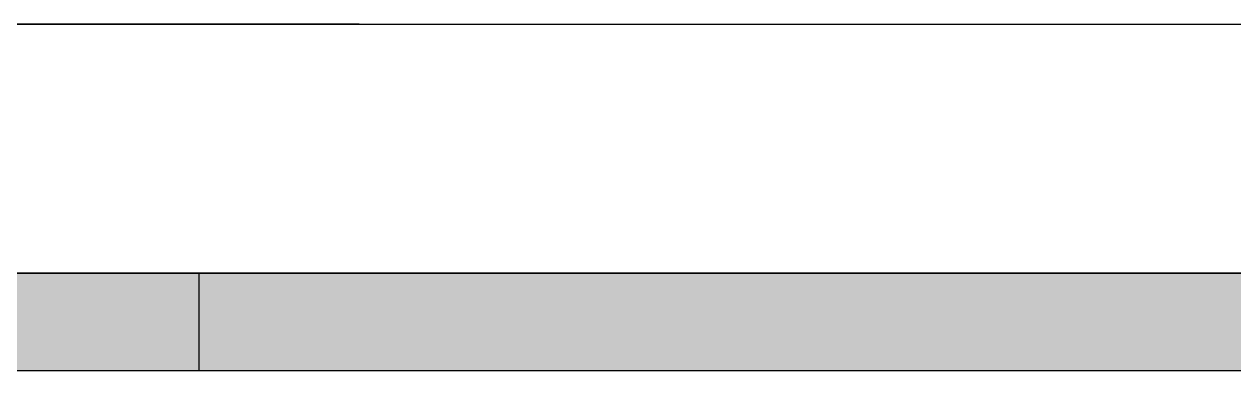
# Model space of a CAD drawing. Header units: metres. Extents: x 294 to 1101, y -498 to -355.
# Drawn here: x 569.013 to 571.492, y -471.67 to -470.96 of the extents above; entities that cross this region are included whole.
import ezdxf

# ---------------------------------------------------------------- set-up
doc = ezdxf.new("R2010")
doc.units = ezdxf.units.M
doc.layers.add('wall', color=7, linetype='Continuous', lineweight=25)

msp = doc.modelspace()

# ---------------------------------------------------------------- hatches: boundary and pattern name
at = {"layer": 'wall'}
h = msp.add_hatch(color=256, dxfattribs=at)
h.dxf.hatch_style = 1
h.paths.add_polyline_path([(569.3714, -471.47), (567.6667, -471.47), (567.4245, -471.47), (567.2032, -471.47), (567.1158, -471.47), (567.1062, -471.47), (567.0933, -471.47), (566.4574, -471.47), (564.1932, -471.47), (564.1922, -471.47), (563.9664, -471.47), (563.1664, -471.47), (562.6622, -471.47), (562.6611, -471.47), (562.66, -471.47), (562.6589, -471.47), (562.6579, -471.47), (562.6568, -471.47), (562.6558, -471.47), (562.6547, -471.47), (562.6538, -471.47), (562.6528, -471.47), (562.6519, -471.47), (562.651, -471.47), (562.6502, -471.47), (562.6494, -471.47), (562.6487, -471.47), (562.648, -471.47), (562.6474, -471.47), (562.6468, -471.47), (562.6463, -471.47), (562.6459, -471.47), (562.6455, -471.47), (562.6452, -471.47), (562.6449, -471.47), (562.6448, -471.47), (562.6447, -471.47), (562.6446, -471.47), (562.643, -471.47), (562.5378, -471.47), (562.1764, -471.47), (562.0386, -471.47), (561.7083, -471.47), (561.7068, -471.47), (561.7055, -471.47), (561.7042, -471.47), (561.703, -471.47), (561.7019, -471.47), (561.701, -471.47), (561.7001, -471.47), (561.6993, -471.47), (561.6987, -471.47), (561.6982, -471.47), (561.6978, -471.47), (561.6975, -471.47), (561.6973, -471.47), (561.6972, -471.47), (561.6531, -471.47), (561.4727, -471.47), (561.2872, -471.47), (561.0973, -471.47), (560.9038, -471.47), (558.8086, -471.47), (558.5949, -471.47), (558.5884, -471.47), (558.5819, -471.47), (558.5754, -471.47), (558.569, -471.47), (558.5628, -471.47), (558.5567, -471.47), (558.5449, -471.47), (558.5394, -471.47), (558.529, -471.47), (558.5242, -471.47), (558.5197, -471.47), (558.5156, -471.47), (558.5118, -471.47), (558.5052, -471.47), (558.4983, -471.47), (558.4968, -471.47), (558.4958, -471.47), (558.4951, -471.47), (558.4949, -471.47), (558.1797, -471.47), (558.1795, -471.47), (558.1776, -471.47), (558.1757, -471.47), (558.1738, -471.47), (558.1718, -471.47), (558.1699, -471.47), (558.168, -471.47), (558.1662, -471.47), (558.1644, -471.47), (558.1626, -471.47), (558.1609, -471.47), (558.1592, -471.47), (558.1576, -471.47), (558.1561, -471.47), (557.7313, -471.47), (557.7154, -471.47), (557.0259, -471.47), (556.9893, -471.47), (556.9881, -471.47), (556.987, -471.47), (556.9859, -471.47), (556.9848, -471.47), (556.9838, -471.47), (556.9828, -471.47), (556.9818, -471.47), (556.9809, -471.47), (556.98, -471.47), (556.9281, -471.47), (556.8677, -471.47), (556.7677, -471.47), (556.2884, -471.47), (556.2884, -471.67), (569.3714, -471.67)])
h = msp.add_hatch(color=256, dxfattribs=at)
h.dxf.hatch_style = 1
h.paths.add_polyline_path([(583.8268, -471.47), (582.9789, -471.47), (582.7857, -471.47), (582.5925, -471.47), (582.5648, -471.47), (569.3714, -471.47), (569.3714, -471.67), (583.8268, -471.67)])

# ---------------------------------------------------------------- linework, layer by layer
for p, q in [((569.7003, -470.96), (567.3933, -470.96)), ((567.7289, -470.96), (571.3382, -470.96)), ((569.7003, -470.96), (574.0093, -470.96)), ((571.3382, -470.96), (571.8382, -470.96)), ((582.5648, -471.47), (555.2677, -471.47)), ((582.5648, -471.47), (555.2677, -471.47)), ((578.898, -471.47), (557.9677, -471.47)), ((567.4245, -471.47), (569.993, -471.47)), ((567.6667, -471.47), (569.993, -471.47)), ((568.8318, -471.47), (569.0177, -471.47)), ((568.9876, -471.47), (569.1879, -471.47)), ((569.0177, -471.47), (569.1981, -471.47)), ((569.0801, -471.47), (569.1187, -471.47)), ((569.0801, -471.47), (569.1187, -471.47)), ((569.1032, -471.47), (569.7805, -471.47)), ((569.1032, -471.47), (569.7805, -471.47)), ((569.1187, -471.47), (569.1597, -471.47)), ((569.1187, -471.47), (569.1597, -471.47)), ((569.1355, -471.47), (569.1417, -471.47)), ((569.1382, -471.47), (569.1445, -471.47)), ((569.1417, -471.47), (569.144, -471.47)), ((569.144, -471.47), (569.1461, -471.47)), ((569.1445, -471.47), (569.1467, -471.47)), ((569.1461, -471.47), (569.148, -471.47)), ((569.1467, -471.47), (569.1488, -471.47)), ((569.148, -471.47), (569.1498, -471.47)), ((569.1488, -471.47), (569.1508, -471.47)), ((569.1498, -471.47), (569.1514, -471.47)), ((569.1508, -471.47), (569.1526, -471.47)), ((569.1514, -471.47), (569.1528, -471.47)), ((569.1526, -471.47), (569.1542, -471.47)), ((569.1528, -471.47), (569.154, -471.47)), ((569.154, -471.47), (569.1551, -471.47)), ((569.1542, -471.47), (569.1556, -471.47)), ((569.1551, -471.47), (569.1559, -471.47)), ((569.1556, -471.47), (569.1568, -471.47)), ((569.1559, -471.47), (569.1565, -471.47)), ((569.1565, -471.47), (569.1569, -471.47)), ((569.1568, -471.47), (569.1578, -471.47)), ((569.1569, -471.47), (569.1571, -471.47)), ((569.1578, -471.47), (569.1586, -471.47)), ((569.1586, -471.47), (569.1593, -471.47)), ((569.1593, -471.47), (569.1597, -471.47)), ((569.1597, -471.47), (569.2032, -471.47)), ((569.1597, -471.47), (569.1599, -471.47)), ((569.1597, -471.47), (569.2032, -471.47)), ((569.1853, -471.47), (569.1916, -471.47)), ((569.1879, -471.47), (569.3798, -471.47)), ((569.1916, -471.47), (569.197, -471.47)), ((569.197, -471.47), (569.2014, -471.47)), ((569.1981, -471.47), (569.3725, -471.47)), ((569.2014, -471.47), (569.2049, -471.47)), ((569.2032, -471.47), (569.2488, -471.47)), ((569.2032, -471.47), (569.2488, -471.47)), ((569.2049, -471.47), (569.2073, -471.47)), ((569.2073, -471.47), (569.2088, -471.47)), ((569.2088, -471.47), (569.2093, -471.47)), ((569.2093, -471.47), (569.2393, -471.47)), ((569.2093, -471.47), (574.8093, -471.47)), ((569.2093, -471.47), (570.4093, -471.47)), ((569.2393, -471.47), (569.2593, -471.47)), ((569.2488, -471.47), (569.2964, -471.47)), ((569.2488, -471.47), (569.2964, -471.47)), ((569.2593, -471.47), (569.3158, -471.47)), ((569.2964, -471.47), (569.3458, -471.47)), ((569.2964, -471.47), (569.3458, -471.47)), ((569.3158, -471.47), (569.3721, -471.47)), ((569.3458, -471.47), (569.3969, -471.47)), ((569.3458, -471.47), (569.3969, -471.47)), ((569.3721, -471.47), (569.428, -471.47)), ((569.3725, -471.47), (569.5405, -471.47)), ((569.3798, -471.47), (569.5627, -471.47)), ((569.3969, -471.47), (569.4494, -471.47)), ((569.3969, -471.47), (569.4494, -471.47)), ((569.428, -471.47), (569.4832, -471.47)), ((569.4494, -471.47), (569.5031, -471.47)), ((569.4494, -471.47), (569.5031, -471.47)), ((569.4832, -471.47), (569.5374, -471.47)), ((569.5031, -471.47), (569.5578, -471.47)), ((569.5031, -471.47), (569.5578, -471.47)), ((569.5354, -471.47), (569.5356, -471.47)), ((569.5356, -471.47), (569.5362, -471.47)), ((569.5362, -471.47), (569.5373, -471.47)), ((569.5373, -471.47), (569.5388, -471.47)), ((569.5374, -471.47), (569.5906, -471.47)), ((569.5388, -471.47), (569.5407, -471.47)), ((569.5405, -471.47), (569.6756, -471.47)), ((569.5405, -471.47), (569.6756, -471.47)), ((569.5407, -471.47), (569.543, -471.47)), ((569.543, -471.47), (569.5457, -471.47)), ((569.5457, -471.47), (569.5488, -471.47)), ((569.5488, -471.47), (569.5522, -471.47)), ((569.5522, -471.47), (569.5561, -471.47)), ((569.5561, -471.47), (569.5602, -471.47)), ((569.5578, -471.47), (569.6133, -471.47)), ((569.5578, -471.47), (569.6133, -471.47)), ((569.5602, -471.47), (569.5647, -471.47)), ((569.5627, -471.47), (569.8261, -471.47)), ((569.5627, -471.47), (569.8261, -471.47)), ((569.5627, -471.47), (569.7358, -471.47)), ((569.5647, -471.47), (569.5695, -471.47)), ((569.5695, -471.47), (569.5745, -471.47)), ((569.5745, -471.47), (569.5798, -471.47)), ((569.5798, -471.47), (569.5854, -471.47)), ((569.5854, -471.47), (569.5912, -471.47)), ((569.5906, -471.47), (569.6425, -471.47)), ((569.5912, -471.47), (569.5971, -471.47)), ((569.5971, -471.47), (569.6032, -471.47)), ((569.6032, -471.47), (569.6095, -471.47)), ((569.6095, -471.47), (569.6159, -471.47)), ((569.6133, -471.47), (569.6694, -471.47)), ((569.6133, -471.47), (569.6694, -471.47)), ((569.6159, -471.47), (569.6223, -471.47)), ((569.6223, -471.47), (569.6289, -471.47)), ((569.6289, -471.47), (569.6354, -471.47)), ((569.6354, -471.47), (570.9458, -471.47)), ((569.6357, -471.47), (569.7241, -471.47)), ((569.6425, -471.47), (569.6929, -471.47)), ((569.6694, -471.47), (569.7258, -471.47)), ((569.6694, -471.47), (569.7258, -471.47)), ((569.6765, -471.47), (569.6767, -471.47)), ((569.6767, -471.47), (569.6772, -471.47)), ((569.6772, -471.47), (569.6781, -471.47)), ((569.6781, -471.47), (569.6793, -471.47)), ((569.6793, -471.47), (569.6808, -471.47)), ((569.6808, -471.47), (569.6826, -471.47)), ((569.6826, -471.47), (569.6848, -471.47)), ((569.6848, -471.47), (569.6873, -471.47)), ((569.6873, -471.47), (569.69, -471.47)), ((569.69, -471.47), (569.6931, -471.47)), ((569.6929, -471.47), (569.7416, -471.47)), ((569.6931, -471.47), (569.6964, -471.47)), ((569.6964, -471.47), (569.7, -471.47)), ((569.7, -471.47), (569.7038, -471.47)), ((569.7003, -471.47), (574.0093, -471.47)), ((569.7038, -471.47), (569.7079, -471.47)), ((569.7079, -471.47), (569.7121, -471.47)), ((569.7121, -471.47), (569.7166, -471.47)), ((569.7132, -471.47), (569.733, -471.47)), ((569.7132, -471.47), (569.733, -471.47)), ((569.7166, -471.47), (569.7212, -471.47)), ((569.7212, -471.47), (569.726, -471.47)), ((569.7241, -471.47), (569.7242, -471.47)), ((569.7242, -471.47), (569.7244, -471.47)), ((569.7244, -471.47), (569.7247, -471.47)), ((569.7247, -471.47), (569.7252, -471.47)), ((569.7252, -471.47), (569.7258, -471.47)), ((569.7258, -471.47), (569.7823, -471.47)), ((569.7258, -471.47), (569.7823, -471.47)), ((569.7258, -471.47), (569.7266, -471.47)), ((569.726, -471.47), (569.7309, -471.47)), ((569.7266, -471.47), (569.7275, -471.47)), ((569.7275, -471.47), (569.7285, -471.47)), ((569.7285, -471.47), (569.7296, -471.47)), ((569.7296, -471.47), (569.7308, -471.47)), ((569.7308, -471.47), (569.7322, -471.47)), ((569.7309, -471.47), (569.7359, -471.47)), ((569.7322, -471.47), (569.7336, -471.47)), ((569.733, -471.47), (569.7555, -471.47)), ((569.733, -471.47), (569.7555, -471.47)), ((569.7336, -471.47), (569.7352, -471.47)), ((569.7352, -471.47), (569.7368, -471.47)), ((569.7358, -471.47), (569.8983, -471.47)), ((569.7359, -471.47), (569.741, -471.47)), ((569.7368, -471.47), (569.7385, -471.47)), ((569.7385, -471.47), (569.7404, -471.47)), ((569.7404, -471.47), (569.7422, -471.47)), ((569.741, -471.47), (569.7462, -471.47)), ((569.7416, -471.47), (569.7883, -471.47)), ((569.7422, -471.47), (569.7442, -471.47)), ((569.7442, -471.47), (569.7462, -471.47)), ((569.7462, -471.47), (569.7482, -471.47)), ((569.7462, -471.47), (569.7514, -471.47)), ((569.7482, -471.47), (569.7503, -471.47)), ((569.7503, -471.47), (569.7524, -471.47)), ((569.7514, -471.47), (569.7566, -471.47)), ((569.7524, -471.47), (569.7545, -471.47)), ((569.7545, -471.47), (569.7566, -471.47)), ((569.7555, -471.47), (569.7687, -471.47)), ((569.7555, -471.47), (569.7687, -471.47)), ((569.7566, -471.47), (569.7587, -471.47)), ((569.7566, -471.47), (569.7618, -471.47)), ((569.7587, -471.47), (569.7608, -471.47)), ((569.7608, -471.47), (569.7629, -471.47)), ((569.7618, -471.47), (569.7671, -471.47)), ((569.7629, -471.47), (569.765, -471.47)), ((569.765, -471.47), (569.7671, -471.47)), ((569.7671, -471.47), (569.769, -471.47)), ((569.7671, -471.47), (569.7722, -471.47)), ((569.7687, -471.47), (569.859, -471.47)), ((569.7687, -471.47), (569.859, -471.47)), ((569.769, -471.47), (569.771, -471.47)), ((569.771, -471.47), (569.7729, -471.47)), ((569.7722, -471.47), (569.7773, -471.47)), ((569.7729, -471.47), (569.7747, -471.47)), ((569.7747, -471.47), (569.7764, -471.47)), ((569.7764, -471.47), (569.778, -471.47)), ((569.7773, -471.47), (569.7823, -471.47)), ((569.778, -471.47), (569.7796, -471.47)), ((569.7796, -471.47), (569.781, -471.47)), ((569.781, -471.47), (569.7824, -471.47)), ((569.7823, -471.47), (569.8388, -471.47)), ((569.7823, -471.47), (569.8388, -471.47)), ((569.7823, -471.47), (569.7873, -471.47)), ((569.7824, -471.47), (569.7836, -471.47)), ((569.7836, -471.47), (569.7848, -471.47)), ((569.7848, -471.47), (569.7858, -471.47)), ((569.7858, -471.47), (569.7866, -471.47)), ((569.7866, -471.47), (569.7874, -471.47)), ((569.7873, -471.47), (569.792, -471.47)), ((569.7874, -471.47), (569.788, -471.47)), ((569.788, -471.47), (569.7885, -471.47)), ((569.7883, -471.47), (569.833, -471.47)), ((569.7885, -471.47), (569.7888, -471.47)), ((569.7888, -471.47), (569.789, -471.47)), ((569.789, -471.47), (569.7891, -471.47)), ((569.7891, -471.47), (569.8775, -471.47)), ((569.792, -471.47), (569.7966, -471.47)), ((569.7966, -471.47), (569.8011, -471.47)), ((569.8011, -471.47), (569.8054, -471.47)), ((569.8054, -471.47), (569.8094, -471.47)), ((569.8094, -471.47), (569.8132, -471.47)), ((569.8132, -471.47), (569.8168, -471.47)), ((569.8168, -471.47), (569.8201, -471.47)), ((569.8201, -471.47), (569.8232, -471.47)), ((569.8232, -471.47), (569.826, -471.47)), ((569.826, -471.47), (569.8284, -471.47)), ((569.8284, -471.47), (569.8306, -471.47)), ((569.8306, -471.47), (569.8324, -471.47)), ((569.8324, -471.47), (569.834, -471.47)), ((569.833, -471.47), (569.8754, -471.47)), ((569.834, -471.47), (569.8351, -471.47)), ((569.8351, -471.47), (569.836, -471.47)), ((569.836, -471.47), (569.8365, -471.47)), ((569.8365, -471.47), (569.8367, -471.47)), ((569.8388, -471.47), (569.8949, -471.47)), ((569.8388, -471.47), (569.8949, -471.47)), ((569.8754, -471.47), (569.9154, -471.47)), ((569.8949, -471.47), (569.9505, -471.47)), ((569.8949, -471.47), (569.9505, -471.47)), ((569.8983, -471.47), (569.993, -471.47)), ((569.9154, -471.47), (569.9528, -471.47)), ((569.9505, -471.47), (570.0053, -471.47)), ((569.9505, -471.47), (570.0053, -471.47)), ((569.9528, -471.47), (569.9874, -471.47)), ((569.9874, -471.47), (570.0192, -471.47)), ((569.993, -471.47), (569.9944, -471.47)), ((569.993, -471.47), (569.9944, -471.47)), ((569.993, -471.47), (570.0497, -471.47)), ((570.0053, -471.47), (570.0591, -471.47)), ((570.0053, -471.47), (570.0591, -471.47)), ((570.0192, -471.47), (570.048, -471.47)), ((570.048, -471.47), (570.0737, -471.47)), ((570.0497, -471.47), (570.1893, -471.47)), ((570.0591, -471.47), (570.1118, -471.47)), ((570.0591, -471.47), (570.1118, -471.47)), ((570.0737, -471.47), (570.0961, -471.47)), ((570.0961, -471.47), (570.1153, -471.47)), ((570.1118, -471.47), (570.163, -471.47)), ((570.1118, -471.47), (570.163, -471.47)), ((570.1153, -471.47), (570.1311, -471.47)), ((570.1311, -471.47), (570.1434, -471.47)), ((570.1434, -471.47), (570.1522, -471.47)), ((570.1522, -471.47), (570.1576, -471.47)), ((570.1576, -471.47), (570.1593, -471.47)), ((570.1593, -471.47), (570.2093, -471.47)), ((570.163, -471.47), (570.2127, -471.47)), ((570.163, -471.47), (570.2127, -471.47)), ((570.1893, -471.47), (570.3166, -471.47)), ((570.2093, -471.47), (570.6093, -471.47)), ((570.2127, -471.47), (570.2605, -471.47)), ((570.2127, -471.47), (570.2605, -471.47)), ((570.2605, -471.47), (570.3064, -471.47)), ((570.2605, -471.47), (570.3064, -471.47)), ((570.3064, -471.47), (570.3501, -471.47)), ((570.3064, -471.47), (570.3501, -471.47)), ((570.3073, -471.47), (570.3076, -471.47)), ((570.3076, -471.47), (570.3088, -471.47)), ((570.3088, -471.47), (570.3107, -471.47)), ((570.3107, -471.47), (570.3133, -471.47)), ((570.3133, -471.47), (570.3167, -471.47)), ((570.3166, -471.47), (570.431, -471.47)), ((570.3167, -471.47), (570.3208, -471.47)), ((570.3208, -471.47), (570.3226, -471.47)), ((570.3226, -471.47), (570.3256, -471.47)), ((570.3256, -471.47), (570.3311, -471.47)), ((570.3311, -471.47), (570.3373, -471.47)), ((570.3315, -471.47), (570.3341, -471.47)), ((570.3315, -471.47), (570.4633, -471.47)), ((570.3315, -471.47), (570.5577, -471.47)), ((570.3341, -471.47), (570.6281, -471.47)), ((570.3373, -471.47), (570.3441, -471.47)), ((570.3441, -471.47), (570.3515, -471.47)), ((570.3515, -471.47), (570.3595, -471.47)), ((570.352, -471.47), (570.3745, -471.47)), ((570.352, -471.47), (570.3745, -471.47)), ((570.3595, -471.47), (570.368, -471.47)), ((570.3614, -471.47), (570.4517, -471.47)), ((570.3614, -471.47), (570.4517, -471.47)), ((570.368, -471.47), (570.377, -471.47)), ((570.377, -471.47), (570.3865, -471.47)), ((570.3865, -471.47), (570.3964, -471.47)), ((570.3964, -471.47), (570.4066, -471.47)), ((570.4054, -471.47), (570.4938, -471.47)), ((570.4066, -471.47), (570.4173, -471.47)), ((570.4093, -471.47), (574.0093, -471.47)), ((570.4173, -471.47), (570.4282, -471.47)), ((570.4282, -471.47), (570.4393, -471.47)), ((570.431, -471.47), (570.5322, -471.47)), ((570.4393, -471.47), (570.4507, -471.47)), ((570.4462, -471.47), (570.4464, -471.47)), ((570.4464, -471.47), (570.4469, -471.47)), ((570.4469, -471.47), (570.4478, -471.47)), ((570.4478, -471.47), (570.449, -471.47)), ((570.449, -471.47), (570.4505, -471.47)), ((570.4505, -471.47), (570.4523, -471.47)), ((570.4507, -471.47), (570.4622, -471.47)), ((570.4517, -471.47), (570.4846, -471.47)), ((570.4517, -471.47), (570.4846, -471.47)), ((570.4523, -471.47), (570.4545, -471.47)), ((570.4545, -471.47), (570.457, -471.47)), ((570.457, -471.47), (570.4597, -471.47)), ((570.4597, -471.47), (570.4628, -471.47)), ((570.4622, -471.47), (570.4738, -471.47)), ((570.4628, -471.47), (570.4661, -471.47)), ((570.4633, -471.47), (570.6808, -471.47)), ((570.4661, -471.47), (570.4697, -471.47)), ((570.4697, -471.47), (570.4735, -471.47)), ((570.4735, -471.47), (570.4776, -471.47)), ((570.4738, -471.47), (570.4854, -471.47)), ((570.4776, -471.47), (570.4818, -471.47)), ((570.4818, -471.47), (570.4863, -471.47)), ((570.4854, -471.47), (570.4971, -471.47)), ((570.4863, -471.47), (570.4909, -471.47)), ((570.4909, -471.47), (570.4957, -471.47)), ((570.4938, -471.47), (570.4939, -471.47)), ((570.4939, -471.47), (570.4941, -471.47)), ((570.4941, -471.47), (570.4944, -471.47)), ((570.4944, -471.47), (570.4949, -471.47)), ((570.4949, -471.47), (570.4955, -471.47)), ((570.4955, -471.47), (570.4963, -471.47)), ((570.4957, -471.47), (570.5006, -471.47)), ((570.4963, -471.47), (570.4972, -471.47)), ((570.4971, -471.47), (570.5087, -471.47)), ((570.4972, -471.47), (570.4982, -471.47)), ((570.4982, -471.47), (570.4993, -471.47)), ((570.4993, -471.47), (570.5005, -471.47)), ((570.5005, -471.47), (570.5019, -471.47)), ((570.5006, -471.47), (570.5056, -471.47)), ((570.5019, -471.47), (570.5033, -471.47)), ((570.5033, -471.47), (570.5049, -471.47)), ((570.5049, -471.47), (570.5065, -471.47)), ((570.5056, -471.47), (570.5107, -471.47)), ((570.5065, -471.47), (570.5083, -471.47)), ((570.5083, -471.47), (570.5101, -471.47)), ((570.5087, -471.47), (570.5202, -471.47)), ((570.5101, -471.47), (570.5119, -471.47)), ((570.5107, -471.47), (570.5159, -471.47)), ((570.5119, -471.47), (570.5139, -471.47)), ((570.5139, -471.47), (570.5159, -471.47)), ((570.5159, -471.47), (570.5179, -471.47)), ((570.5159, -471.47), (570.5211, -471.47)), ((570.5179, -471.47), (570.52, -471.47)), ((570.52, -471.47), (570.5221, -471.47)), ((570.5202, -471.47), (570.5316, -471.47)), ((570.5211, -471.47), (570.5263, -471.47)), ((570.5221, -471.47), (570.5242, -471.47)), ((570.5242, -471.47), (570.5263, -471.47)), ((570.5263, -471.47), (570.5284, -471.47)), ((570.5263, -471.47), (570.5315, -471.47)), ((570.5284, -471.47), (570.5306, -471.47)), ((570.5306, -471.47), (570.5327, -471.47)), ((570.5315, -471.47), (570.5368, -471.47)), ((570.5316, -471.47), (570.5427, -471.47)), ((570.5322, -471.47), (570.6196, -471.47)), ((570.5327, -471.47), (570.5347, -471.47)), ((570.5347, -471.47), (570.5368, -471.47)), ((570.5368, -471.47), (570.5387, -471.47)), ((570.5368, -471.47), (570.5419, -471.47)), ((570.5387, -471.47), (570.5407, -471.47)), ((570.5407, -471.47), (570.5426, -471.47)), ((570.5419, -471.47), (570.547, -471.47)), ((570.5426, -471.47), (570.5444, -471.47)), ((570.5427, -471.47), (570.5536, -471.47)), ((570.5444, -471.47), (570.5461, -471.47)), ((570.5461, -471.47), (570.5477, -471.47)), ((570.547, -471.47), (570.5521, -471.47)), ((570.5477, -471.47), (570.5493, -471.47)), ((570.5493, -471.47), (570.5507, -471.47)), ((570.5507, -471.47), (570.5521, -471.47)), ((570.5521, -471.47), (570.5533, -471.47)), ((570.5521, -471.47), (570.557, -471.47)), ((570.5533, -471.47), (570.5545, -471.47)), ((570.5536, -471.47), (570.5643, -471.47)), ((570.5545, -471.47), (570.5555, -471.47)), ((570.5555, -471.47), (570.5563, -471.47)), ((570.5563, -471.47), (570.5571, -471.47)), ((570.557, -471.47), (570.5617, -471.47)), ((570.5571, -471.47), (570.5577, -471.47)), ((570.5577, -471.47), (570.7722, -471.47)), ((570.5577, -471.47), (570.5582, -471.47)), ((570.5582, -471.47), (570.5585, -471.47)), ((570.5585, -471.47), (570.5587, -471.47)), ((570.5587, -471.47), (570.5588, -471.47)), ((570.5588, -471.47), (570.6473, -471.47)), ((570.5617, -471.47), (570.5663, -471.47)), ((570.5643, -471.47), (570.5745, -471.47)), ((570.5663, -471.47), (570.5708, -471.47)), ((570.5708, -471.47), (570.5751, -471.47)), ((570.5745, -471.47), (570.5844, -471.47)), ((570.5751, -471.47), (570.5791, -471.47)), ((570.5791, -471.47), (570.5829, -471.47)), ((570.5829, -471.47), (570.5865, -471.47)), ((570.5844, -471.47), (570.5939, -471.47)), ((570.5865, -471.47), (570.5898, -471.47)), ((570.5898, -471.47), (570.5929, -471.47)), ((570.5929, -471.47), (570.5957, -471.47)), ((570.5939, -471.47), (570.6029, -471.47)), ((570.5957, -471.47), (570.5981, -471.47)), ((570.5981, -471.47), (570.6003, -471.47)), ((570.6003, -471.47), (570.6021, -471.47)), ((570.6021, -471.47), (570.6037, -471.47)), ((570.6029, -471.47), (570.6114, -471.47)), ((570.6037, -471.47), (570.6048, -471.47)), ((570.6048, -471.47), (570.6057, -471.47)), ((570.6057, -471.47), (570.6062, -471.47)), ((570.6062, -471.47), (570.6064, -471.47)), ((570.6093, -471.47), (573.8093, -471.47)), ((570.6114, -471.47), (570.6194, -471.47)), ((570.6194, -471.47), (570.6268, -471.47)), ((570.6196, -471.47), (570.6931, -471.47)), ((570.623, -471.47), (570.7809, -471.47)), ((570.6268, -471.47), (570.6336, -471.47)), ((570.6281, -471.47), (570.8469, -471.47)), ((570.6336, -471.47), (570.6398, -471.47)), ((570.6398, -471.47), (570.6453, -471.47)), ((570.6453, -471.47), (570.6483, -471.47)), ((570.6483, -471.47), (570.6501, -471.47)), ((570.6501, -471.47), (570.6542, -471.47)), ((570.6542, -471.47), (570.6576, -471.47)), ((570.6547, -471.47), (571.0341, -471.47)), ((570.6576, -471.47), (570.6602, -471.47)), ((570.6602, -471.47), (570.6621, -471.47)), ((570.6621, -471.47), (570.6633, -471.47)), ((570.6633, -471.47), (570.6636, -471.47)), ((570.6808, -471.47), (570.888, -471.47)), ((570.6931, -471.47), (570.7522, -471.47)), ((570.7522, -471.47), (570.7967, -471.47)), ((570.7722, -471.47), (570.9745, -471.47)), ((570.7809, -471.47), (570.7833, -471.47)), ((570.7809, -471.47), (571.002, -471.47)), ((570.7967, -471.47), (570.8265, -471.47)), ((570.8001, -471.47), (570.8001, -471.47)), ((570.8001, -471.47), (570.8005, -471.47)), ((570.8005, -471.47), (570.8012, -471.47)), ((570.801, -471.47), (571.017, -471.47)), ((570.8012, -471.47), (570.8023, -471.47)), ((570.8023, -471.47), (570.8037, -471.47)), ((570.8037, -471.47), (570.8055, -471.47)), ((570.8055, -471.47), (570.8076, -471.47)), ((570.8076, -471.47), (570.81, -471.47)), ((570.81, -471.47), (570.8127, -471.47)), ((570.8127, -471.47), (570.8157, -471.47)), ((570.8157, -471.47), (570.819, -471.47)), ((570.819, -471.47), (570.8226, -471.47)), ((570.8226, -471.47), (570.8264, -471.47)), ((570.8265, -471.47), (570.8414, -471.47)), ((570.857, -471.47), (570.8571, -471.47)), ((570.8571, -471.47), (570.8575, -471.47)), ((570.8575, -471.47), (570.8585, -471.47)), ((570.8585, -471.47), (570.8598, -471.47)), ((570.8598, -471.47), (570.8616, -471.47)), ((570.8616, -471.47), (570.8638, -471.47)), ((570.8638, -471.47), (570.8664, -471.47)), ((570.866, -471.47), (570.9047, -471.47)), ((570.8664, -471.47), (570.8694, -471.47)), ((570.8694, -471.47), (570.8728, -471.47)), ((570.8728, -471.47), (570.8766, -471.47)), ((570.8766, -471.47), (570.8808, -471.47)), ((570.8808, -471.47), (570.8852, -471.47)), ((570.8852, -471.47), (570.8901, -471.47)), ((570.888, -471.47), (571.0843, -471.47)), ((570.8901, -471.47), (571.0486, -471.47)), ((570.9115, -471.47), (570.9116, -471.47)), ((570.9116, -471.47), (570.9118, -471.47)), ((570.9118, -471.47), (570.9121, -471.47)), ((570.9121, -471.47), (570.9125, -471.47)), ((570.9125, -471.47), (570.913, -471.47)), ((570.913, -471.47), (570.9135, -471.47)), ((570.9135, -471.47), (570.9142, -471.47)), ((570.9142, -471.47), (570.9149, -471.47)), ((570.9149, -471.47), (570.9157, -471.47)), ((570.9157, -471.47), (570.9166, -471.47)), ((570.9166, -471.47), (570.9175, -471.47)), ((570.9175, -471.47), (570.9185, -471.47)), ((570.9185, -471.47), (570.9196, -471.47)), ((570.9196, -471.47), (570.9208, -471.47)), ((570.9208, -471.47), (570.922, -471.47)), ((570.922, -471.47), (570.9232, -471.47)), ((570.9232, -471.47), (570.9245, -471.47)), ((570.9245, -471.47), (570.9259, -471.47)), ((570.9259, -471.47), (570.9272, -471.47)), ((570.9272, -471.47), (570.9286, -471.47)), ((570.9286, -471.47), (570.93, -471.47)), ((570.93, -471.47), (570.9315, -471.47)), ((570.9315, -471.47), (570.9329, -471.47)), ((570.9329, -471.47), (570.9343, -471.47)), ((570.9343, -471.47), (570.9358, -471.47)), ((570.9349, -471.47), (571.0363, -471.47)), ((570.9358, -471.47), (570.9372, -471.47)), ((570.9372, -471.47), (570.9386, -471.47)), ((570.9386, -471.47), (570.94, -471.47)), ((570.94, -471.47), (570.9414, -471.47)), ((570.9414, -471.47), (570.9427, -471.47)), ((570.9427, -471.47), (570.944, -471.47)), ((570.944, -471.47), (570.9452, -471.47)), ((570.9445, -471.47), (570.9446, -471.47)), ((570.9446, -471.47), (570.9449, -471.47)), ((570.9449, -471.47), (570.9454, -471.47)), ((570.9452, -471.47), (570.9464, -471.47)), ((570.9454, -471.47), (570.9459, -471.47)), ((570.9458, -471.47), (570.9523, -471.47)), ((570.9459, -471.47), (570.9466, -471.47)), ((570.9464, -471.47), (570.9475, -471.47)), ((570.9466, -471.47), (570.9475, -471.47)), ((570.9473, -471.47), (570.986, -471.47)), ((570.9475, -471.47), (570.9484, -471.47)), ((570.9475, -471.47), (570.9486, -471.47)), ((570.9484, -471.47), (570.9495, -471.47)), ((570.9486, -471.47), (570.9496, -471.47)), ((570.9495, -471.47), (570.9507, -471.47)), ((570.9496, -471.47), (570.9506, -471.47)), ((570.9506, -471.47), (570.9515, -471.47)), ((570.9507, -471.47), (570.952, -471.47)), ((570.9515, -471.47), (570.9523, -471.47)), ((570.952, -471.47), (570.9535, -471.47)), ((570.9523, -471.47), (570.9588, -471.47)), ((570.9523, -471.47), (570.953, -471.47)), ((570.953, -471.47), (570.9536, -471.47)), ((570.9535, -471.47), (570.955, -471.47)), ((570.9536, -471.47), (570.9541, -471.47)), ((570.9541, -471.47), (570.9546, -471.47)), ((570.9546, -471.47), (570.955, -471.47)), ((570.955, -471.47), (570.9566, -471.47)), ((570.955, -471.47), (570.9552, -471.47)), ((570.9552, -471.47), (570.9554, -471.47)), ((570.9554, -471.47), (570.9555, -471.47)), ((570.9566, -471.47), (570.9584, -471.47)), ((570.9584, -471.47), (570.9602, -471.47)), ((570.9588, -471.47), (570.9653, -471.47)), ((570.9602, -471.47), (570.962, -471.47)), ((570.962, -471.47), (570.964, -471.47)), ((570.964, -471.47), (570.966, -471.47)), ((570.9653, -471.47), (570.9717, -471.47)), ((570.966, -471.47), (570.968, -471.47)), ((570.968, -471.47), (570.9701, -471.47)), ((570.9701, -471.47), (570.9722, -471.47)), ((570.9717, -471.47), (570.9779, -471.47)), ((570.9722, -471.47), (570.9744, -471.47)), ((570.9744, -471.47), (570.9765, -471.47)), ((570.9745, -471.47), (571.1637, -471.47)), ((570.9765, -471.47), (570.9787, -471.47)), ((570.9779, -471.47), (570.9841, -471.47)), ((570.9787, -471.47), (570.9808, -471.47)), ((570.9808, -471.47), (570.983, -471.47)), ((570.983, -471.47), (570.9851, -471.47)), ((570.9841, -471.47), (570.99, -471.47)), ((570.9851, -471.47), (570.9872, -471.47)), ((570.9872, -471.47), (570.9892, -471.47)), ((570.9892, -471.47), (570.9912, -471.47)), ((570.99, -471.47), (570.9958, -471.47)), ((570.9912, -471.47), (570.9931, -471.47)), ((570.9915, -471.47), (570.9916, -471.47)), ((570.9916, -471.47), (570.9918, -471.47)), ((570.9918, -471.47), (570.9921, -471.47)), ((570.9921, -471.47), (570.9925, -471.47)), ((570.9925, -471.47), (570.993, -471.47)), ((570.993, -471.47), (570.9935, -471.47)), ((570.9931, -471.47), (570.995, -471.47)), ((570.9935, -471.47), (570.9942, -471.47)), ((570.9942, -471.47), (570.9949, -471.47)), ((570.9949, -471.47), (570.9957, -471.47)), ((570.995, -471.47), (570.9968, -471.47)), ((570.9957, -471.47), (570.9966, -471.47)), ((570.9958, -471.47), (571.0013, -471.47)), ((570.9966, -471.47), (570.9975, -471.47)), ((570.9968, -471.47), (570.9985, -471.47)), ((570.9975, -471.47), (570.9985, -471.47)), ((570.9985, -471.47), (571.0001, -471.47)), ((570.9985, -471.47), (570.9996, -471.47)), ((570.9996, -471.47), (571.0008, -471.47)), ((571.0001, -471.47), (571.0016, -471.47)), ((571.0008, -471.47), (571.002, -471.47)), ((571.0013, -471.47), (571.0067, -471.47)), ((571.0016, -471.47), (571.0031, -471.47)), ((571.002, -471.47), (571.0032, -471.47)), ((571.0031, -471.47), (571.0044, -471.47)), ((571.0032, -471.47), (571.0045, -471.47)), ((571.0044, -471.47), (571.0056, -471.47)), ((571.0045, -471.47), (571.0059, -471.47)), ((571.0056, -471.47), (571.0066, -471.47)), ((571.0059, -471.47), (571.0072, -471.47)), ((571.0066, -471.47), (571.0076, -471.47)), ((571.0067, -471.47), (571.0117, -471.47)), ((571.0072, -471.47), (571.0086, -471.47)), ((571.0076, -471.47), (571.0084, -471.47)), ((571.0084, -471.47), (571.0091, -471.47)), ((571.0086, -471.47), (571.01, -471.47)), ((571.0091, -471.47), (571.0096, -471.47)), ((571.0096, -471.47), (571.0101, -471.47)), ((571.01, -471.47), (571.0115, -471.47)), ((571.0101, -471.47), (571.0103, -471.47)), ((571.0103, -471.47), (571.0105, -471.47)), ((571.0115, -471.47), (571.0129, -471.47)), ((571.0117, -471.47), (571.0165, -471.47)), ((571.0129, -471.47), (571.0143, -471.47)), ((571.0143, -471.47), (571.0158, -471.47)), ((571.0158, -471.47), (571.0172, -471.47)), ((571.0165, -471.47), (571.021, -471.47)), ((571.0172, -471.47), (571.0186, -471.47)), ((571.0186, -471.47), (571.02, -471.47)), ((571.02, -471.47), (571.0214, -471.47)), ((571.021, -471.47), (571.0251, -471.47)), ((571.0214, -471.47), (571.0227, -471.47)), ((571.0227, -471.47), (571.024, -471.47)), ((571.024, -471.47), (571.0252, -471.47)), ((571.0251, -471.47), (571.0289, -471.47)), ((571.0252, -471.47), (571.0264, -471.47)), ((571.0264, -471.47), (571.0275, -471.47)), ((571.0275, -471.47), (571.0286, -471.47)), ((571.0286, -471.47), (571.0296, -471.47)), ((571.0289, -471.47), (571.0324, -471.47)), ((571.0296, -471.47), (571.0306, -471.47)), ((571.0306, -471.47), (571.0315, -471.47)), ((571.0315, -471.47), (571.0323, -471.47)), ((571.0323, -471.47), (571.033, -471.47)), ((571.0324, -471.47), (571.0355, -471.47)), ((571.033, -471.47), (571.0336, -471.47)), ((571.0336, -471.47), (571.0341, -471.47)), ((571.0341, -471.47), (571.0346, -471.47)), ((571.0346, -471.47), (571.035, -471.47)), ((571.035, -471.47), (571.0352, -471.47)), ((571.0352, -471.47), (571.0354, -471.47)), ((571.0354, -471.47), (571.0355, -471.47)), ((571.0355, -471.47), (571.0382, -471.47)), ((571.0361, -471.47), (571.0364, -471.47)), ((571.0364, -471.47), (571.0375, -471.47)), ((571.0375, -471.47), (571.0392, -471.47)), ((571.0382, -471.47), (571.0405, -471.47)), ((571.0392, -471.47), (571.0417, -471.47)), ((571.0405, -471.47), (571.0424, -471.47)), ((571.0417, -471.47), (571.0448, -471.47)), ((571.0424, -471.47), (571.0439, -471.47)), ((571.0439, -471.47), (571.0449, -471.47)), ((571.0448, -471.47), (571.0486, -471.47)), ((571.0449, -471.47), (571.0456, -471.47)), ((571.0456, -471.47), (571.0458, -471.47)), ((571.0486, -471.47), (571.0531, -471.47)), ((571.0486, -471.47), (571.0516, -471.47)), ((571.0516, -471.47), (571.0547, -471.47)), ((571.0531, -471.47), (571.0581, -471.47)), ((571.0547, -471.47), (571.058, -471.47)), ((571.058, -471.47), (571.0614, -471.47)), ((571.0581, -471.47), (571.0638, -471.47)), ((571.0614, -471.47), (571.065, -471.47)), ((571.0638, -471.47), (571.0701, -471.47)), ((571.065, -471.47), (571.0687, -471.47)), ((571.0687, -471.47), (571.0725, -471.47)), ((571.0699, -471.47), (571.0714, -471.47)), ((571.0701, -471.47), (571.0769, -471.47)), ((571.0714, -471.47), (571.073, -471.47)), ((571.0725, -471.47), (571.0764, -471.47)), ((571.073, -471.47), (571.0746, -471.47)), ((571.0746, -471.47), (571.0763, -471.47)), ((571.0763, -471.47), (571.0781, -471.47)), ((571.0764, -471.47), (571.0804, -471.47)), ((571.0769, -471.47), (571.0843, -471.47)), ((571.0781, -471.47), (571.0799, -471.47)), ((571.0799, -471.47), (571.0819, -471.47)), ((571.0804, -471.47), (571.0844, -471.47)), ((571.0819, -471.47), (571.0838, -471.47)), ((571.0838, -471.47), (571.0858, -471.47)), ((571.0843, -471.47), (571.2692, -471.47)), ((571.0843, -471.47), (571.0921, -471.47)), ((571.0844, -471.47), (571.0885, -471.47)), ((571.0858, -471.47), (571.0878, -471.47)), ((571.0878, -471.47), (571.0899, -471.47)), ((571.0885, -471.47), (571.0926, -471.47)), ((571.0899, -471.47), (571.0919, -471.47)), ((571.0904, -471.47), (571.3339, -471.47)), ((571.0919, -471.47), (571.094, -471.47)), ((571.0921, -471.47), (571.1005, -471.47)), ((571.0926, -471.47), (571.0968, -471.47)), ((571.094, -471.47), (571.0961, -471.47)), ((571.0961, -471.47), (571.0981, -471.47)), ((571.0968, -471.47), (571.1009, -471.47)), ((571.0981, -471.47), (571.1002, -471.47)), ((571.1002, -471.47), (571.1022, -471.47)), ((571.1005, -471.47), (571.1092, -471.47)), ((571.1009, -471.47), (571.1051, -471.47)), ((571.1022, -471.47), (571.1042, -471.47)), ((571.1042, -471.47), (571.1061, -471.47)), ((571.1051, -471.47), (571.1092, -471.47)), ((571.1061, -471.47), (571.108, -471.47)), ((571.108, -471.47), (571.1099, -471.47)), ((571.1092, -471.47), (571.1184, -471.47)), ((571.1092, -471.47), (571.1132, -471.47)), ((571.1099, -471.47), (571.1117, -471.47)), ((571.1117, -471.47), (571.1134, -471.47)), ((571.1132, -471.47), (571.1172, -471.47)), ((571.1134, -471.47), (571.115, -471.47)), ((571.115, -471.47), (571.1166, -471.47)), ((571.1172, -471.47), (571.1211, -471.47)), ((571.1184, -471.47), (571.1279, -471.47)), ((571.1211, -471.47), (571.1249, -471.47)), ((571.1249, -471.47), (571.1286, -471.47)), ((571.1279, -471.47), (571.1377, -471.47)), ((571.1286, -471.47), (571.1321, -471.47)), ((571.1321, -471.47), (571.1355, -471.47)), ((571.1355, -471.47), (571.1388, -471.47)), ((571.1377, -471.47), (571.1478, -471.47)), ((571.1388, -471.47), (571.1419, -471.47)), ((571.1419, -471.47), (571.2619, -471.47)), ((571.1478, -471.47), (571.1581, -471.47)), ((571.1581, -471.47), (571.1685, -471.47)), ((571.1637, -471.47), (571.3393, -471.47)), ((571.1685, -471.47), (571.1792, -471.47)), ((571.1792, -471.47), (571.1899, -471.47)), ((571.1899, -471.47), (571.2007, -471.47)), ((571.2007, -471.47), (571.2114, -471.47)), ((571.2114, -471.47), (571.2221, -471.47)), ((571.2221, -471.47), (571.2328, -471.47)), ((571.2328, -471.47), (571.2432, -471.47)), ((571.2432, -471.47), (571.2536, -471.47)), ((571.2492, -471.47), (571.3377, -471.47)), ((571.2536, -471.47), (571.2636, -471.47)), ((571.2619, -471.47), (571.2648, -471.47)), ((571.2636, -471.47), (571.2734, -471.47)), ((571.2648, -471.47), (571.2676, -471.47)), ((571.2676, -471.47), (571.2701, -471.47)), ((571.2692, -471.47), (571.4421, -471.47)), ((571.2701, -471.47), (571.2724, -471.47)), ((571.2724, -471.47), (571.2745, -471.47)), ((571.2734, -471.47), (571.2829, -471.47)), ((571.2745, -471.47), (571.2764, -471.47)), ((571.2764, -471.47), (571.278, -471.47)), ((571.278, -471.47), (571.2794, -471.47)), ((571.2794, -471.47), (571.2806, -471.47)), ((571.2806, -471.47), (571.2815, -471.47)), ((571.2815, -471.47), (571.2821, -471.47)), ((571.2821, -471.47), (571.2825, -471.47)), ((571.2825, -471.47), (571.2826, -471.47)), ((571.2829, -471.47), (571.2921, -471.47)), ((571.2901, -471.47), (571.2903, -471.47)), ((571.2903, -471.47), (571.2908, -471.47)), ((571.2908, -471.47), (571.2916, -471.47)), ((571.2916, -471.47), (571.2928, -471.47)), ((571.2921, -471.47), (571.3008, -471.47)), ((571.2928, -471.47), (571.2944, -471.47)), ((571.2944, -471.47), (571.2962, -471.47)), ((571.2962, -471.47), (571.2984, -471.47)), ((571.2984, -471.47), (571.3008, -471.47)), ((571.3008, -471.47), (571.3092, -471.47)), ((571.3008, -471.47), (571.3036, -471.47)), ((571.3036, -471.47), (571.3067, -471.47)), ((571.3067, -471.47), (571.31, -471.47)), ((571.3073, -471.47), (571.3077, -471.47)), ((571.3074, -471.47), (571.3473, -471.47)), ((571.3077, -471.47), (571.3084, -471.47)), ((571.3084, -471.47), (571.3095, -471.47)), ((571.3092, -471.47), (571.317, -471.47)), ((571.3095, -471.47), (571.311, -471.47)), ((571.31, -471.47), (571.3136, -471.47)), ((571.311, -471.47), (571.3128, -471.47)), ((571.3128, -471.47), (571.3149, -471.47)), ((571.3136, -471.47), (571.3174, -471.47)), ((571.3149, -471.47), (571.3174, -471.47)), ((571.317, -471.47), (571.3244, -471.47)), ((571.3174, -471.47), (571.3214, -471.47)), ((571.3174, -471.47), (571.3203, -471.47)), ((571.3203, -471.47), (571.3234, -471.47)), ((571.3214, -471.47), (571.3257, -471.47)), ((571.3234, -471.47), (571.3269, -471.47)), ((571.3244, -471.47), (571.3312, -471.47)), ((571.3257, -471.47), (571.3301, -471.47)), ((571.3269, -471.47), (571.3306, -471.47)), ((571.3301, -471.47), (571.3348, -471.47)), ((571.3306, -471.47), (571.3346, -471.47)), ((571.3312, -471.47), (571.3375, -471.47)), ((571.3326, -471.47), (571.334, -471.47)), ((571.334, -471.47), (571.3354, -471.47)), ((571.3346, -471.47), (571.3389, -471.47)), ((571.3348, -471.47), (571.3395, -471.47)), ((571.3354, -471.47), (571.3367, -471.47)), ((571.3367, -471.47), (571.3378, -471.47)), ((571.3375, -471.47), (571.3432, -471.47)), ((571.3377, -471.47), (571.3378, -471.47)), ((571.3378, -471.47), (571.3389, -471.47)), ((571.3378, -471.47), (571.338, -471.47)), ((571.338, -471.47), (571.3383, -471.47)), ((571.3383, -471.47), (571.3388, -471.47)), ((571.3388, -471.47), (571.3394, -471.47)), ((571.3389, -471.47), (571.3398, -471.47)), ((571.3389, -471.47), (571.3434, -471.47)), ((571.3393, -471.47), (571.8752, -471.47)), ((571.3394, -471.47), (571.3402, -471.47)), ((571.3395, -471.47), (571.3444, -471.47)), ((571.3398, -471.47), (571.3406, -471.47)), ((571.3402, -471.47), (571.341, -471.47)), ((571.3406, -471.47), (571.3413, -471.47)), ((571.341, -471.47), (571.342, -471.47)), ((571.3413, -471.47), (571.3419, -471.47)), ((571.3419, -471.47), (571.3423, -471.47)), ((571.342, -471.47), (571.3432, -471.47)), ((571.3423, -471.47), (571.3427, -471.47)), ((571.3427, -471.47), (571.3429, -471.47)), ((571.3429, -471.47), (571.3429, -471.47)), ((571.3432, -471.47), (571.3482, -471.47)), ((571.3432, -471.47), (571.3444, -471.47)), ((571.3434, -471.47), (571.3481, -471.47)), ((571.3444, -471.47), (571.3458, -471.47)), ((571.3444, -471.47), (571.3495, -471.47)), ((571.3458, -471.47), (571.3472, -471.47)), ((571.3472, -471.47), (571.3488, -471.47)), ((571.3473, -471.47), (571.3475, -471.47)), ((571.3475, -471.47), (571.3479, -471.47)), ((571.3479, -471.47), (571.3485, -471.47)), ((571.3481, -471.47), (571.353, -471.47)), ((571.3482, -471.47), (571.3527, -471.47)), ((571.3485, -471.47), (571.3493, -471.47)), ((571.3488, -471.47), (571.3504, -471.47)), ((571.3493, -471.47), (571.3502, -471.47)), ((571.3495, -471.47), (571.3546, -471.47)), ((571.3502, -471.47), (571.3514, -471.47)), ((571.3504, -471.47), (571.3521, -471.47)), ((571.3514, -471.47), (571.3528, -471.47)), ((571.3521, -471.47), (571.3539, -471.47)), ((571.3527, -471.47), (571.3565, -471.47)), ((571.3528, -471.47), (571.3543, -471.47)), ((571.353, -471.47), (571.3581, -471.47)), ((571.3539, -471.47), (571.3558, -471.47)), ((571.3543, -471.47), (571.356, -471.47)), ((571.3546, -471.47), (571.3597, -471.47)), ((571.3558, -471.47), (571.3577, -471.47)), ((571.356, -471.47), (571.3579, -471.47)), ((571.3565, -471.47), (571.3596, -471.47)), ((571.3577, -471.47), (571.3597, -471.47)), ((571.3579, -471.47), (571.3599, -471.47)), ((571.3581, -471.47), (571.3634, -471.47)), ((571.3596, -471.47), (571.3621, -471.47)), ((571.3597, -471.47), (571.3618, -471.47)), ((571.3597, -471.47), (571.365, -471.47)), ((571.3599, -471.47), (571.362, -471.47)), ((571.3618, -471.47), (571.3638, -471.47)), ((571.362, -471.47), (571.3643, -471.47)), ((571.3621, -471.47), (571.3638, -471.47)), ((571.3634, -471.47), (571.3687, -471.47)), ((571.3638, -471.47), (571.3649, -471.47)), ((571.3638, -471.47), (571.3659, -471.47)), ((571.3643, -471.47), (571.3668, -471.47)), ((571.3649, -471.47), (571.3652, -471.47)), ((571.365, -471.47), (571.3702, -471.47)), ((571.3659, -471.47), (571.3681, -471.47)), ((571.3668, -471.47), (571.3693, -471.47)), ((571.3681, -471.47), (571.3702, -471.47)), ((571.3687, -471.47), (571.3742, -471.47)), ((571.3693, -471.47), (571.372, -471.47)), ((571.3702, -471.47), (571.3723, -471.47)), ((571.3702, -471.47), (571.3754, -471.47)), ((571.372, -471.47), (571.3747, -471.47)), ((571.3723, -471.47), (571.3744, -471.47)), ((571.3742, -471.47), (571.3798, -471.47)), ((571.3744, -471.47), (571.3765, -471.47)), ((571.3747, -471.47), (571.3776, -471.47)), ((571.3754, -471.47), (571.3806, -471.47)), ((571.3765, -471.47), (571.3786, -471.47)), ((571.3776, -471.47), (571.3805, -471.47)), ((571.3786, -471.47), (571.3806, -471.47)), ((571.3798, -471.47), (571.3855, -471.47)), ((571.3805, -471.47), (571.3834, -471.47)), ((571.3806, -471.47), (571.3826, -471.47)), ((571.3806, -471.47), (571.3858, -471.47)), ((571.3826, -471.47), (571.3846, -471.47)), ((571.3834, -471.47), (571.3864, -471.47)), ((571.3846, -471.47), (571.3864, -471.47)), ((571.3855, -471.47), (571.3911, -471.47)), ((571.3858, -471.47), (571.3909, -471.47)), ((571.3864, -471.47), (571.3882, -471.47)), ((571.3864, -471.47), (571.3895, -471.47)), ((571.3882, -471.47), (571.39, -471.47)), ((571.3895, -471.47), (571.3926, -471.47)), ((571.39, -471.47), (571.3916, -471.47)), ((571.3909, -471.47), (571.3959, -471.47)), ((571.3911, -471.47), (571.3968, -471.47)), ((571.3916, -471.47), (571.3932, -471.47)), ((571.3926, -471.47), (571.3956, -471.47)), ((571.3932, -471.47), (571.3946, -471.47)), ((571.3946, -471.47), (571.396, -471.47)), ((571.3956, -471.47), (571.3987, -471.47)), ((571.3959, -471.47), (571.4008, -471.47)), ((571.396, -471.47), (571.3972, -471.47)), ((571.3968, -471.47), (571.4025, -471.47)), ((571.3972, -471.47), (571.3983, -471.47)), ((571.3983, -471.47), (571.3993, -471.47)), ((571.3987, -471.47), (571.4017, -471.47)), ((571.3993, -471.47), (571.4002, -471.47)), ((571.4002, -471.47), (571.401, -471.47)), ((571.4008, -471.47), (571.4056, -471.47)), ((571.401, -471.47), (571.4016, -471.47)), ((571.4016, -471.47), (571.4021, -471.47)), ((571.4017, -471.47), (571.4047, -471.47)), ((571.4021, -471.47), (571.4024, -471.47)), ((571.4024, -471.47), (571.4026, -471.47)), ((571.4025, -471.47), (571.4081, -471.47)), ((571.4026, -471.47), (571.4027, -471.47)), ((571.4027, -471.47), (571.4911, -471.47)), ((571.4047, -471.47), (571.4077, -471.47)), ((571.4056, -471.47), (571.4102, -471.47)), ((571.4077, -471.47), (571.4106, -471.47)), ((571.4081, -471.47), (571.4137, -471.47)), ((571.4102, -471.47), (571.4147, -471.47)), ((571.4106, -471.47), (571.4135, -471.47)), ((571.4135, -471.47), (571.4162, -471.47)), ((571.4137, -471.47), (571.4192, -471.47)), ((571.4147, -471.47), (571.4189, -471.47)), ((571.4162, -471.47), (571.4189, -471.47)), ((571.4189, -471.47), (571.423, -471.47)), ((571.4189, -471.47), (571.4215, -471.47)), ((571.4192, -471.47), (571.4246, -471.47)), ((571.4215, -471.47), (571.4239, -471.47)), ((571.423, -471.47), (571.4268, -471.47)), ((571.4239, -471.47), (571.4262, -471.47)), ((571.4246, -471.47), (571.4299, -471.47)), ((571.4262, -471.47), (571.4284, -471.47)), ((571.4268, -471.47), (571.4304, -471.47)), ((571.4284, -471.47), (571.4304, -471.47)), ((571.4299, -471.47), (571.435, -471.47)), ((571.4304, -471.47), (571.4337, -471.47)), ((571.4304, -471.47), (571.4323, -471.47)), ((571.4323, -471.47), (571.434, -471.47)), ((571.4337, -471.47), (571.4368, -471.47)), ((571.434, -471.47), (571.4356, -471.47)), ((571.435, -471.47), (571.4399, -471.47)), ((571.4356, -471.47), (571.4369, -471.47)), ((571.4368, -471.47), (571.4395, -471.47)), ((571.4369, -471.47), (571.4381, -471.47)), ((571.4381, -471.47), (571.4391, -471.47)), ((571.4391, -471.47), (571.4399, -471.47)), ((571.4395, -471.47), (571.442, -471.47)), ((571.4399, -471.47), (571.4405, -471.47)), ((571.4399, -471.47), (571.4447, -471.47)), ((571.4405, -471.47), (571.4409, -471.47)), ((571.4409, -471.47), (571.4411, -471.47)), ((571.4411, -471.47), (571.4811, -471.47)), ((571.442, -471.47), (571.4442, -471.47)), ((571.4442, -471.47), (571.446, -471.47)), ((571.4447, -471.47), (571.4492, -471.47)), ((571.446, -471.47), (571.4475, -471.47)), ((571.4475, -471.47), (571.4487, -471.47)), ((571.4487, -471.47), (571.4496, -471.47)), ((571.4492, -471.47), (571.4535, -471.47)), ((571.4496, -471.47), (571.4501, -471.47)), ((571.4501, -471.47), (571.4503, -471.47)), ((571.4535, -471.47), (571.4575, -471.47)), ((571.4575, -471.47), (571.4613, -471.47)), ((571.4613, -471.47), (571.4647, -471.47)), ((571.4647, -471.47), (571.4679, -471.47)), ((571.466, -471.47), (571.466, -471.47)), ((571.466, -471.47), (571.4662, -471.47)), ((571.4662, -471.47), (571.4665, -471.47)), ((571.4665, -471.47), (571.4669, -471.47)), ((571.4669, -471.47), (571.4674, -471.47)), ((571.4674, -471.47), (571.468, -471.47)), ((571.4679, -471.47), (571.4708, -471.47)), ((571.468, -471.47), (571.4688, -471.47)), ((571.4688, -471.47), (571.4696, -471.47)), ((571.4696, -471.47), (571.4706, -471.47)), ((571.4706, -471.47), (571.4716, -471.47)), ((571.4708, -471.47), (571.4733, -471.47)), ((571.4716, -471.47), (571.4727, -471.47)), ((571.4727, -471.47), (571.474, -471.47)), ((571.4733, -471.47), (571.4755, -471.47)), ((571.474, -471.47), (571.4753, -471.47)), ((571.4753, -471.47), (571.4766, -471.47)), ((571.4755, -471.47), (571.4773, -471.47)), ((571.4766, -471.47), (571.4781, -471.47)), ((571.4773, -471.47), (571.4788, -471.47)), ((571.4781, -471.47), (571.4796, -471.47)), ((571.4788, -471.47), (571.48, -471.47)), ((571.4796, -471.47), (571.4812, -471.47)), ((571.48, -471.47), (571.4807, -471.47)), ((571.4807, -471.47), (571.4811, -471.47)), ((571.4812, -471.47), (571.4828, -471.47)), ((571.4828, -471.47), (571.4845, -471.47)), ((571.4845, -471.47), (571.4862, -471.47)), ((571.4862, -471.47), (571.4879, -471.47)), ((571.4879, -471.47), (571.4897, -471.47)), ((571.4897, -471.47), (571.4915, -471.47)), ((571.4915, -471.47), (571.4933, -471.47)), ((583.8268, -471.67), (542.7899, -471.67))]:
    msp.add_line(p, q)
msp.add_line((569.3714, -471.47), (569.3714, -471.67), dxfattribs=at)

doc.saveas('drawing.dxf')
